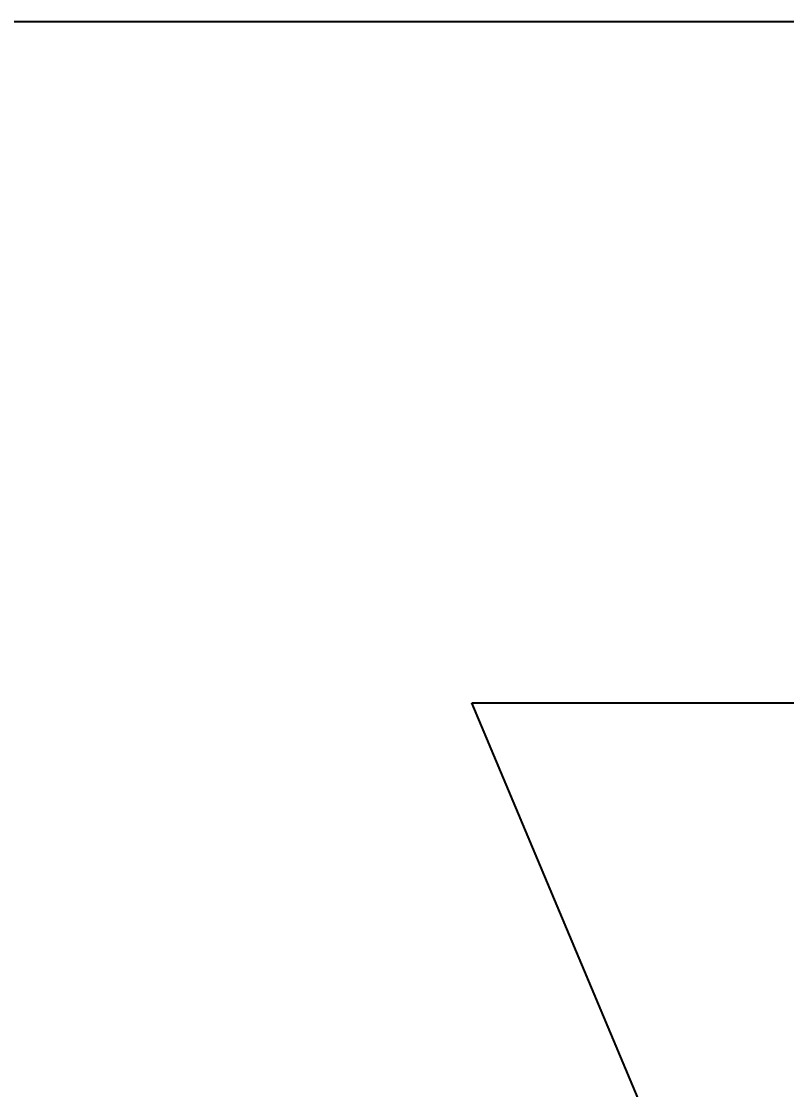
# Model space of a CAD drawing. Extents: x -1.7 to 6.3, y -6.8 to 0.
# Drawn here: x 3.451 to 3.822, y -0.518 to 0 of the extents above; entities that cross this region are included whole.
import ezdxf
from ezdxf import colors
from ezdxf.entities.mleader import LeaderData, LeaderLine
from ezdxf.math import Vec2, Vec3

# ---------------------------------------------------------------- set-up
doc = ezdxf.new("R2010")
doc.units = 0
doc.header["$LTSCALE"] = 0.5
doc.header["$MEASUREMENT"] = 0
doc.layers.add('FAB DWG', color=221, linetype='CONTINUOUS')
doc.layers.add('Text-Unprinted', color=131, linetype='CONTINUOUS', plot=False)
doc.styles.get("Standard").update_dxf_attribs({"font": 'arial.ttf'})

msp = doc.modelspace()

# ---------------------------------------------------------------- linework, layer by layer
at = {"layer": 'Text-Unprinted', "transparency": 16777216}
msp.add_lwpolyline([(0, 0), (5.7342, 0), (5.7342, -6.79353), (0, -6.79353)], close=True, dxfattribs=at)

# ---------------------------------------------------------------- leaders
at = {"layer": 'FAB DWG', "transparency": 16777216}
ml = msp.add_multileader_mtext('Standard', dxfattribs=at)
ml.set_content('CS00286 (x1)\\PHW00814 (x2)', color=256)
ml.set_leader_properties()
ml.build(insert=Vec2(0, 0))
ml.multileader.update_dxf_attribs({"dogleg_length": 0.23389, "arrow_head_size": 0.1875})
ctx = ml.context
ctx.base_point, ctx.char_height, ctx.arrow_head_size, ctx.landing_gap_size, ctx.plane_origin = Vec3(3.90342, -0.33046), 0.1875, 0.1875, 0.09, Vec3(5.10896, -1.5907)
notes = []
notes.append((ctx, [(0, (1, 1, 0), (3.66953, -0.33046), (1, 0), 0.23389, [(0, [(4.32278, -1.88485)], 0, [])])]))
ctx.mtext.insert, ctx.mtext.width, ctx.mtext.defined_height, ctx.mtext.flow_direction = Vec3(3.99342, -0.20915), 2.3076853, 0.42602, 5
for ctx, leaders in notes:
    for number, flags, end, landing, length, lines in leaders:
        leader = LeaderData()
        leader.index, (leader.has_last_leader_line, leader.has_dogleg_vector, leader.attachment_direction) = number, flags
        leader.last_leader_point, leader.dogleg_vector, leader.dogleg_length = Vec3(end), Vec3(landing), length
        for number, points, colour, breaks in lines:
            line = LeaderLine()
            line.index, line.vertices, line.color, line.breaks = number, Vec3.list(points), colors.encode_raw_color(colour), breaks
            leader.lines.append(line)
        ctx.leaders.append(leader)

doc.saveas('drawing.dxf')
